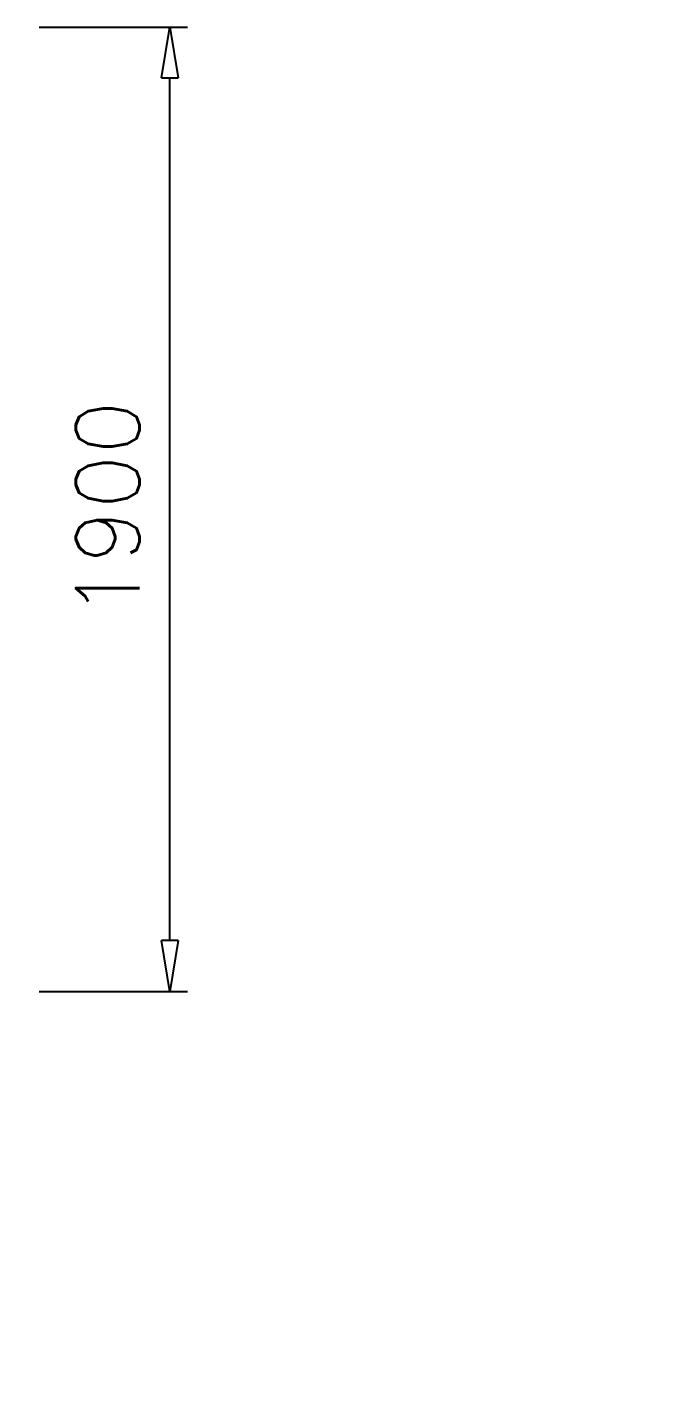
# Model space of a CAD drawing. Header units: millimetres. Extents: x 331487 to 517269, y 198509 to 399936.
# Drawn here: x 443515 to 444768, y 309709 to 312369 of the extents above; entities that cross this region are included whole.
import ezdxf

# ---------------------------------------------------------------- set-up
doc = ezdxf.new("R2010")
doc.units = ezdxf.units.MM
doc.header["$MEASUREMENT"] = 0
doc.layers.add('COLUMN', color=6, linetype='Continuous')
doc.layers.add('FOOTING', color=5, linetype='Continuous')
doc.styles.add('RO', font='romans.shx', dxfattribs={"height": 125})

# ---------------------------------------------------------------- blocks, each defined once
blk = doc.blocks.new('_ClosedBlank')
at = {"color": 0, "linetype": 'ByBlock', "lineweight": -2}
for p, q in [((-1, 0.167), (0, 0)), ((-1, 0.167), (-1, -0.167)), ((0, 0), (-1, -0.167))]:
    blk.add_line(p, q, dxfattribs=at)

msp = doc.modelspace()

# ---------------------------------------------------------------- linework, layer by layer
at = {"layer": 'COLUMN'}
for radius in [10508.3, 10658.3]:
    msp.add_arc((438443.4, 311612.5), radius, 298.48297, 358.12405, dxfattribs=at)
at = {"layer": 'FOOTING', "color": 4}
for p, q in [((443539.3, 312368.5), (443832, 312368.5)), ((443797, 310568.5), (443797, 312268.5)), ((443539.3, 310468.5), (443832, 310468.5))]:
    msp.add_line(p, q, dxfattribs=at)

# ---------------------------------------------------------------- block references
at = {"layer": 'FOOTING', "color": 4, "xscale": 100, "yscale": 100, "zscale": 100}
for p, rotation in [((443797, 312368.5), 90), ((443797, 310468.5), 270)]:
    msp.add_blockref('_ClosedBlank', p, dxfattribs=dict(at, rotation=rotation))

# ---------------------------------------------------------------- texts
at = {"layer": 'FOOTING', "color": 3, "insert": (443674.5, 311418.5), "char_height": 125, "attachment_point": 5, "rotation": 90, "style": 'RO'}
msp.add_mtext('1900', dxfattribs=at)

doc.saveas('drawing.dxf')
